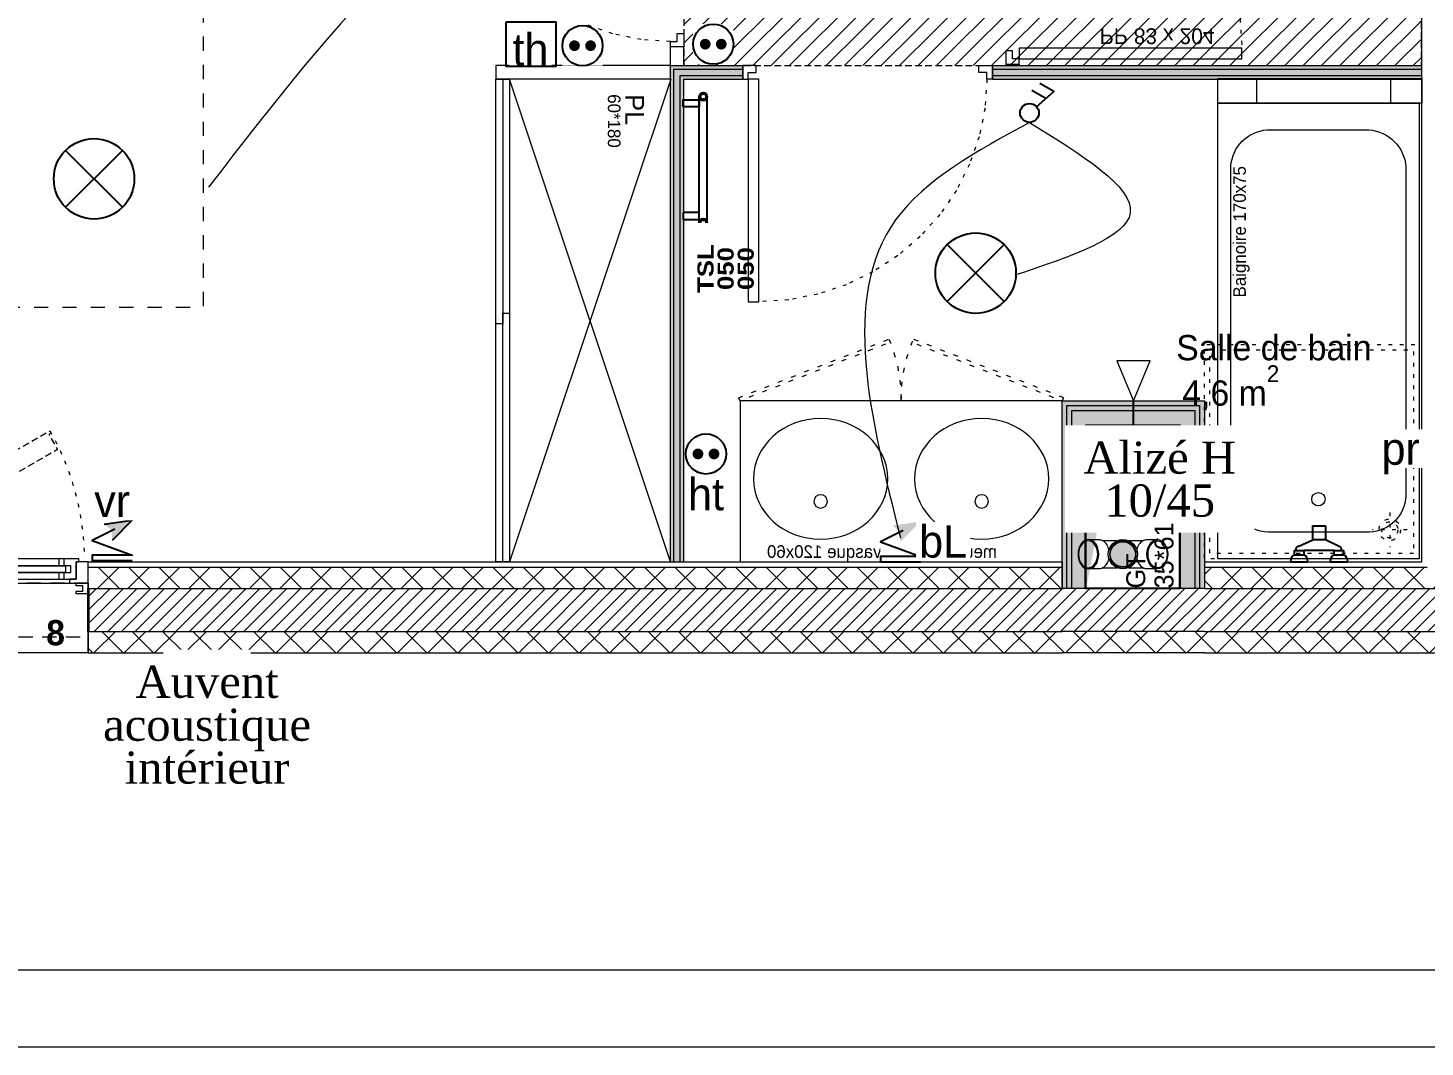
# Model space of a CAD drawing. Header units: centimetres. Extents: x 2666 to 9670, y 1889 to 5633.
# Drawn here: x 3109 to 3630, y 2421 to 2801 of the extents above; entities that cross this region are included whole.
import ezdxf

# ---------------------------------------------------------------- set-up
doc = ezdxf.new("R2010")
doc.units = ezdxf.units.CM
doc.header["$LTSCALE"] = 12.7
for name, pattern in [('ISO-03', [3, 1.2, -1.8]), ('Style de ligne -11', [0.694444, 0.41656, -0.277884]), ('Style de ligne -12', [0.328084, 0.109361, -0.218723]), ('Style de ligne -13', [0.295276, 0.19685, -0.098425]), ('Style de ligne -18', [0.328084, 0.109361, -0.218723]), ('Style de ligne -19', [0.333333, 0.111111, -0.222222]), ('Style de ligne -5', [0.41656, 0.13885, -0.27771]), ('VW-01', [0.83312, 0.41656, -0.41656])]:
    doc.linetypes.add(name, pattern=pattern)
for name, color, linetype, lineweight in [('B amÈnagement intÈrieur', 7, 'Continuous', 5), ('B aménagement intérieur', 7, 'Continuous', 5), ('B BATI-équipement-sanitaires', 7, 'Continuous', 5), ('B Faux plafonds', 7, 'Continuous', 5), ('B Faux plafonds-1', 7, 'Continuous', 5), ('B GÈnÈral', 7, 'Continuous', 5), ('B Général', 7, 'Continuous', 5), ('C ANNOTATIONS-prestations', 7, 'Continuous', 5), ('C ANNOTATIONS-texte', 7, 'Continuous', 5), ('C ANNOTATIONS-texte surfaces', 7, 'Continuous', 5), ('F REMPLISSAGE-vert clair', 7, 'Continuous', 13), ('F REMPLISSAGE-vert clair-1', 7, 'Continuous', 5), ('F REMPLISSAGE-vert foncÈ', 7, 'Continuous', 5), ('F REMPLISSAGE-vert foncé', 7, 'Continuous', 13), ('prlm-ELEC-CFO', 1, 'Continuous', 25), ('prlm-ZCARTOUCHE', 181, 'Continuous', 13)]:
    doc.layers.add(name, color=color, linetype=linetype, lineweight=lineweight)
doc.layers.add('B faience', color=7, linetype='Style de ligne -11', lineweight=13, true_color=0x0040ff)
doc.layers.add('C ANNOTATIONS-textes-numérotation gaine', color=7, linetype='ISO-03', lineweight=5, true_color=0xdd0000)
for name, color, linetype in [('prlm-CHAUFF-CONV', 20, 'Continuous'), ('prlm-EAU-CHU', 42, 'Continuous'), ('prlm-EAU-EUEV', 25, 'Continuous'), ('prlm-GT', 242, 'Continuous'), ('prlm-MOD', 64, 'Continuous'), ('prlm-VMC', 93, 'Continuous')]:
    doc.layers.add(name, color=color, linetype=linetype)
doc.styles.add('Eurostile', font='')
doc.styles.add('Eurostile (bold)', font='')
doc.styles.add('prlm-chauff-rad', font='ariblk.ttf', dxfattribs={"height": 12})
doc.styles.add('prlm-elec-cfa', font='comic.ttf', dxfattribs={"height": 12})
doc.styles.add('prlm-elec-cfo', font='comic.ttf', dxfattribs={"height": 12})
doc.styles.add('prlm-vmc', font='pala.ttf', dxfattribs={"height": 14})
doc.styles.get('Eurostile').set_extended_font_data('Eurostile')
doc.styles.get('Eurostile (bold)').set_extended_font_data('Eurostile', bold=True)
pattern_1 = [(45, (0, 0), (-5.656854, 5.656854), []), (135, (0, 0), (5.656854, 5.656854), [])]
pattern_2 = [(45, (0, 0), (2.4253472, -2.6458333), [])]
pattern_3 = [(45, (0, 0), (-5.656854, 5.656854), []), (135, (0, 0), (5.656854, 5.656854), [])]

# ---------------------------------------------------------------- blocks, each defined once
blk = doc.blocks.new('double vasque RSH')
at = {"layer": 'B BATI-équipement-sanitaires', "color": 7, "linetype": 'Style de ligne -5', "lineweight": 5, "flags": 128}
for points in [[(-50.65, 31.13), (5.43, 52.96), (6.08, 51.84), (-50, 30)], [(70.65, 31.13), (14.57, 52.96), (13.92, 51.84), (70, 30)]]:
    blk.add_lwpolyline(points, close=True, dxfattribs=at)
at = {"layer": 'B BATI-équipement-sanitaires', "color": 7, "linetype": 'Style de ligne -5', "lineweight": 5}
for centre, start, end in [((-50, 30), 0, 22.5), ((70, 30), 157.5, 180)]:
    blk.add_arc(centre, 60, start, end, dxfattribs=at)
at = {"layer": 'B Général', "lineweight": 5, "flags": 128}
blk.add_lwpolyline([(-50, 30), (70, 30), (70, -30), (-50, -30)], close=True, dxfattribs=at)
at = {"layer": 'B Général', "lineweight": 5}
for centre, major_axis, ratio in [((-20, 0.9), (25, 0), 0.9), ((40, 0.9), (25, 0), 0.9), ((-20, -7.52), (2.5, 0), 1), ((40, -7.52), (2.5, 0), 1)]:
    blk.add_ellipse(centre, major_axis=major_axis, ratio=ratio, dxfattribs=at)
at = {"layer": 'C ANNOTATIONS-prestations', "insert": (60, -30), "char_height": 4.706, "width": 104, "attachment_point": 9, "line_spacing_factor": 0.894142, "style": 'Eurostile'}
blk.add_mtext('meuble double vasque 120x60', dxfattribs=at)
blk = doc.blocks.new('F 100x170 (allège pleine + VR')
at = {"layer": 'B Général', "color": 7, "linetype": 'Continuous', "lineweight": 35}
for p, q in [((-50, 7), (-50, -9)), ((50, 7), (50, -9))]:
    blk.add_line(p, q, dxfattribs=at)
at = {"layer": 'B Général'}
blk.add_line((45, 9), (-45, 9), dxfattribs=at)
at = {"layer": 'B Général', "color": 7, "linetype": 'Style de ligne -13', "lineweight": 5, "flags": 128}
blk.add_lwpolyline([(-35.69, 65.82), (-36.19, 64.95), (-35.32, 64.45), (-38.57, 58.82), (42.63, 11.94), (45.88, 17.57), (46.75, 17.07), (47.25, 17.93)], close=True, dxfattribs=at)
at = {"layer": 'B Général', "lineweight": 5, "flags": 128}
for points in [[(-43, 10.5), (-43, 9), (-50, 9), (-50, 17), (-45.5, 17), (-45.5, 10.5)], [(-41, 18), (41, 18), (41, 15.5), (-41, 15.5)], [(43, 10.5), (43, 9), (50, 9), (50, 17), (45.5, 17), (45.5, 10.5)], [(-43.5, 15.5), (43.5, 15.5), (43.5, 13), (-43.5, 13)], [(-41, 13), (41, 13), (41, 10.5), (-41, 10.5)], [(-50, 9), (-50, 5), (-45.5, 5), (-45.5, 6), (-48, 6), (-48, 8), (-45.5, 8), (-45.5, 9)], [(50, 9), (50, 5), (45.5, 5), (45.5, 6), (48, 6), (48, 8), (45.5, 8), (45.5, 9)]]:
    blk.add_lwpolyline(points, close=True, dxfattribs=at)
at = {"layer": 'B Général', "color": 7, "linetype": 'Continuous', "lineweight": 5, "flags": 128}
for points in [[(-39, 15.5), (-41.5, 15.5), (-41.5, 13), (-39, 13), (-39, 10.5), (-45.5, 10.5), (-45.5, 17), (-46.5, 17), (-46.5, 18), (-39, 18)], [(39, 15.5), (41.5, 15.5), (41.5, 13), (39, 13), (39, 10.5), (45.5, 10.5), (45.5, 17), (46.5, 17), (46.5, 18), (39, 18)]]:
    blk.add_lwpolyline(points, close=True, dxfattribs=at)
at = {"layer": 'B Général', "color": 7, "linetype": 'Style de ligne -11', "lineweight": 5, "flags": 128}
blk.add_lwpolyline([(-50, 9), (50, 9), (50, -11), (-50, -11)], close=True, dxfattribs=at)
at = {"layer": 'B Général', "lineweight": 13, "flags": 128}
blk.add_lwpolyline([(-50, -9), (-50, -17), (50, -17), (50, -9)], dxfattribs=at)
at = {"layer": 'B Général'}
blk.add_circle((47, 17.5), 0.5, dxfattribs=at)
at = {"layer": 'B Général', "color": 7, "linetype": 'Style de ligne -12', "lineweight": 5}
blk.add_arc((49, 17.5), 97.5, 150.2938, 179.7062, dxfattribs=at)
at = {"layer": 'B Général', "color": 7, "insert": (-23.11, 2.65), "char_height": 7.059, "attachment_point": 1, "line_spacing_factor": 0.894142, "style": 'Eurostile'}
blk.add_mtext('F.A.B + VR', dxfattribs=at)
at = {"layer": 'C ANNOTATIONS-prestations', "rotation": 360, "line_spacing_factor": 0.894142}
for s, insert, char_height, attachment_point, style in [('8', (-41.34, -4.77), 9.41, 1, 'Eurostile (bold)'), ('100x170', (0, -7.82), 7.059, 2, 'Eurostile')]:
    blk.add_mtext(s, dxfattribs=dict(at, insert=insert, char_height=char_height, attachment_point=attachment_point, style=style))
blk = doc.blocks.new('Groupe-28-1')
at = {"layer": 'B Général', "color": 7, "linetype": 'VW-01', "lineweight": 5, "flags": 128}
blk.add_lwpolyline([(3503.92, 2653.4), (3538.92, 2653.4), (3538.92, 2592.4), (3503.92, 2592.4)], close=True, dxfattribs=at)
at = {"layer": 'C ANNOTATIONS-textes-numérotation gaine', "color": 7, "insert": (3518.84, 2592.4), "char_height": 7.059, "width": 55, "attachment_point": 1, "rotation": 90, "line_spacing_factor": 0.894142, "style": 'Eurostile'}
blk.add_mtext('GT \\P35*61', dxfattribs=at)
blk = doc.blocks.new('xi.PC')
at = {"color": 0, "lineweight": 5}
blk.add_wipeout([(-7.5, -7.5), (7.5, -7.5), (7.5, 7.5), (-7.5, 7.5)], dxfattribs=at).dxf.layer = 'prlm-ELEC-CFO'
at = {"layer": 'prlm-ELEC-CFO', "color": 0, "linetype": 'ByBlock', "lineweight": 5, "const_width": 2}
for points in [[(-4, 0, 1), (-2, 0, 1)], [(2, 0, 1), (4, 0, 1)]]:
    blk.add_lwpolyline(points, format="xyb", close=True, dxfattribs=at)
at = {"layer": 'prlm-ELEC-CFO', "color": 0, "linetype": 'ByBlock', "lineweight": -2}
blk.add_circle((0, 0), 7.5, dxfattribs=at)
blk = doc.blocks.new('xi.PTCE')
at = {"layer": 'prlm-ELEC-CFO', "color": 0}
for points in [[(-10.61, 10.61), (10.61, -10.61)], [(10.61, 10.61), (-10.61, -10.61)]]:
    blk.add_lwpolyline(points, dxfattribs=at)
at = {"layer": 'prlm-ELEC-CFO', "color": 0, "linetype": 'ByBlock'}
blk.add_circle((0, 0), 15, dxfattribs=at)
blk = doc.blocks.new('xi.PCHD')
at = {"color": 0, "lineweight": 5}
blk.add_wipeout([(-7.5, -7.5), (7.5, -7.5), (7.5, 7.5), (-7.5, 7.5)], dxfattribs=at).dxf.layer = 'prlm-ELEC-CFO'
at = {"layer": 'prlm-ELEC-CFO', "color": 0, "linetype": 'ByBlock', "lineweight": 5, "const_width": 2}
for points in [[(-4, 0, 1), (-2, 0, 1)], [(2, 0, 1), (4, 0, 1)]]:
    blk.add_lwpolyline(points, format="xyb", close=True, dxfattribs=at)
at = {"layer": 'prlm-ELEC-CFO', "color": 0, "linetype": 'ByBlock', "lineweight": -2}
blk.add_circle((0, 0), 7.5, dxfattribs=at)
blk = doc.blocks.new('xi.VR')
at = {"layer": 'prlm-ELEC-CFO', "lineweight": 5}
blk.add_hatch(color=0, dxfattribs=at).paths.add_polyline_path([(-3, 6), (-0.1, 3.7), (0, 0), (7.5, 7.5)])
at = {"layer": 'prlm-ELEC-CFO', "color": 0}
for points in [[(-3, 6), (7.5, 7.5), (0, 0)], [(0.95, 4.23), (-7.5, 0), (7.5, -5.5), (-7.5, -5.5), (-7.5, -7.5), (7.5, -7.5)]]:
    blk.add_lwpolyline(points, dxfattribs=at)
blk = doc.blocks.new('xi.BL')
at = {"color": 0, "lineweight": 5}
blk.add_wipeout([(-7.5, -7.5), (7.5, -7.5), (7.5, 7.5), (-7.5, 7.5)], dxfattribs=at).dxf.layer = 'prlm-ELEC-CFO'
at = {"layer": 'prlm-ELEC-CFO', "lineweight": 5}
blk.add_hatch(color=0, dxfattribs=at).paths.add_polyline_path([(-3, 6), (-0.1, 3.7), (0, 0), (7.5, 7.5)])
at = {"layer": 'prlm-ELEC-CFO', "color": 0}
blk.add_lwpolyline([(0.95, 4.23), (-7.5, 0), (7.5, -5.5), (-7.5, -5.5), (-7.5, -7.5), (7.5, -7.5)], dxfattribs=at)
blk = doc.blocks.new('xi.DA')
at = {"layer": 'prlm-ELEC-CFO', "color": 0}
for points in [[(0.61, -1.67), (7.04, 4.05), (1.81, 7.01)], [(4.05, 1.39), (-1.17, 4.34)]]:
    blk.add_lwpolyline(points, dxfattribs=at)
blk.add_circle((-2, -4), 3.5, dxfattribs=at)
blk = doc.blocks.new('xi.PCHT')
at = {"color": 0, "lineweight": 5}
blk.add_wipeout([(-7.5, -7.5), (7.5, -7.5), (7.5, 7.5), (-7.5, 7.5)], dxfattribs=at).dxf.layer = 'prlm-ELEC-CFO'
at = {"layer": 'prlm-ELEC-CFO', "color": 0, "linetype": 'ByBlock', "lineweight": 5, "const_width": 2}
for points in [[(-4, 0, 1), (-2, 0, 1)], [(2, 0, 1), (4, 0, 1)]]:
    blk.add_lwpolyline(points, format="xyb", close=True, dxfattribs=at)
at = {"layer": 'prlm-ELEC-CFO', "color": 0, "linetype": 'ByBlock', "lineweight": -2}
blk.add_circle((0, 0), 7.5, dxfattribs=at)
blk = doc.blocks.new('xi.be')
at = {"layer": 'prlm-VMC', "color": 0, "linetype": 'ByBlock', "lineweight": 5, "flags": 128}
blk.add_lwpolyline([(-6.17, -15), (6.17, -15), (0, 0)], close=True, dxfattribs=at)
at = {"layer": 'prlm-VMC', "color": 0, "linetype": 'ByBlock', "lineweight": 5}
blk.add_solid([(0, -1), (5.17, -14), (-5.17, -14), (0, -1)], dxfattribs=at)
blk = doc.blocks.new('xi.cee2')
at = {"layer": 'prlm-EAU-CHU', "color": 0, "lineweight": 13}
for p, q in [((-8.66, 5.34), (-12.09, 5.34)), ((12.09, 5.34), (8.66, 5.34)), ((-2.17, 5), (-7.43, 5)), ((7.43, 5), (2.17, 5)), ((-7.43, -5), (-2.17, -5)), ((2.17, -5), (7.43, -5)), ((-12.09, -5.34), (-8.66, -5.34)), ((8.66, -5.34), (12.09, -5.34))]:
    blk.add_line(p, q, dxfattribs=at)
for radius in [5.45, 4.69]:
    blk.add_circle((0, 0), radius, dxfattribs=at)
for centre, radius, start, end in [((-8.8, 2.45), 2.89, 61.5716, 87.1026), ((8.8, 2.45), 2.89, 92.8974, 118.4284), ((-9.99, 0.84), 4.88, 9.9757, 58.4084), ((9.99, 0.84), 4.88, 121.5916, 170.0243), ((-8.8, -2.45), 2.89, 272.8974, 298.4284), ((-9.99, -0.84), 4.88, 301.5916, 350.0243), ((9.99, -0.84), 4.88, 189.9757, 238.4084), ((8.8, -2.45), 2.89, 241.5716, 267.1026)]:
    blk.add_arc(centre, radius, start, end, dxfattribs=at)
at = {"layer": 'prlm-EAU-CHU', "color": 0, "lineweight": 13, "extrusion": (0, 0, -1)}
for centre, major_axis, ratio in [((-12.84, 0), (0, -5.45), 0.707316), ((-12.94, 0), (0, -5.05), 0.706972)]:
    blk.add_ellipse(centre, major_axis=major_axis, ratio=ratio, dxfattribs=at)
at = {"layer": 'prlm-EAU-CHU', "color": 0, "lineweight": 13}
for centre, major_axis, ratio in [((12.84, 0), (0, -5.45), 0.707316), ((12.94, 0), (0, -5.05), 0.706972)]:
    blk.add_ellipse(centre, major_axis=major_axis, ratio=ratio, dxfattribs=at)
blk = doc.blocks.new('xi.eu')
at = {"layer": 'prlm-EAU-EUEV', "linetype": 'ByBlock', "lineweight": -2}
h = blk.add_hatch(color=0, dxfattribs=at)
edge = h.paths.add_edge_path()
edge.add_arc((0, 0), 5, 0, 360)
at = {"layer": 'prlm-EAU-EUEV', "color": 0, "linetype": 'ByBlock', "lineweight": 5}
blk.add_circle((0, 0), 5, dxfattribs=at)
blk = doc.blocks.new('xi.dchrob')
at = {"layer": 'prlm-MOD', "color": 161}
for p, q in [((8.16, -2.3), (8.16, 2.3)), ((13.38, 1.16), (13.38, -1.16))]:
    blk.add_line(p, q, dxfattribs=at)
for points in [[(0, 10.66), (0, 4.16)], [(4.19, -5.66), (4.19, 5.66)], [(5.77, 7.56), (8.16, 2.38)], [(0, -4.16), (0, -10.66)], [(5.77, -7.26), (8.16, -2.37)]]:
    blk.add_lwpolyline(points, dxfattribs=at)
for points in [[(2.5, 9.16), (4.19, 9.16), (4.19, 5.66), (2.5, 5.66)], [(13.38, -2.37), (8.16, -2.37), (8.16, 2.38), (13.38, 2.38)], [(2.5, -5.66), (4.19, -5.66), (4.19, -9.16), (2.5, -9.16)]]:
    blk.add_lwpolyline(points, close=True, dxfattribs=at)
for centre, radius, start, end in [((0, 7.41), 3.25, 32.579, 90), ((0, 7.41), 3.25, 270, 327.421), ((4.65, 7.56), 1.13, 0, 114.0743), ((0, -7.41), 3.25, 32.579, 90), ((0, -7.41), 3.25, 270, 327.421), ((4.65, -7.26), 1.13, 245.9257, 360)]:
    blk.add_arc(centre, radius, start, end, dxfattribs=at)
blk = doc.blocks.new('xi.TSL-050-050')
at = {"layer": 'prlm-CHAUFF-CONV', "linetype": 'ByBlock', "lineweight": -2}
h = blk.add_hatch(color=0, dxfattribs=at)
edge = h.paths.add_edge_path()
edge.add_arc((-23.5, 7.5), 1.5, 0, 360)
edge = h.paths.add_edge_path(flags=17)
edge.add_arc((-23.5, 7.5), 1, 0, 360)
edge = h.paths.add_edge_path()
edge.add_arc((23.5, 7.5), 1.5, 0, 360)
edge = h.paths.add_edge_path(flags=17)
edge.add_arc((23.5, 7.5), 1, 0, 360)
at = {"layer": 'prlm-CHAUFF-CONV', "color": 0, "linetype": 'ByBlock', "lineweight": -2, "flags": 128}
for points in [[(23.5, 9), (-23.5, 9)], [(23.5, 6), (-23.5, 6)]]:
    blk.add_lwpolyline(points, dxfattribs=at)
at = {"layer": 'prlm-CHAUFF-CONV', "color": 0, "linetype": 'ByBlock', "lineweight": -2}
for points in [[(-19.73, 0), (-22.27, 0), (-22.27, 6), (-19.73, 6)], [(19.73, 0), (22.27, 0), (22.27, 6), (19.73, 6)]]:
    blk.add_lwpolyline(points, close=True, dxfattribs=at)
for centre, radius in [((-23.5, 7.5), 1.5), ((-23.5, 7.5), 1), ((23.5, 7.5), 1.5), ((23.5, 7.5), 1)]:
    blk.add_circle(centre, radius, dxfattribs=at)
blk = doc.blocks.new('PP 80')
at = {"layer": 'B Général', "flags": 128}
blk.add_lwpolyline([(-43, 2.5), (-43, 85.5), (-39, 85.5), (-39, 2.5)], close=True, dxfattribs=at)
at = {"layer": 'B Général', "linetype": 'Style de ligne -18', "lineweight": 5, "flags": 128}
blk.add_lwpolyline([(46, 2.5), (45.27, 13.33), (43.1, 23.98), (39.53, 34.26), (34.61, 44), (28.44, 53.03), (21.1, 61.19), (12.74, 68.35), (3.5, 74.38), (-6.47, 79.18), (-17, 82.67), (-27.91, 84.79), (-39, 85.5)], dxfattribs=at)
at = {"layer": 'B Général', "color": 7, "linetype": 'Continuous', "lineweight": 5, "flags": 128}
for points in [[(-45, 2.5), (-43, 2.5), (-43, 0), (-40, 0), (-40, -2.5), (-45, -2.5)], [(48, 2.5), (46, 2.5), (46, 0), (43, 0), (43, -2.5), (48, -2.5), (48, -2.5), (48, -2.5), (48, 1.79), (48, 1.79)]]:
    blk.add_lwpolyline(points, close=True, dxfattribs=at)
at = {"layer": 'C ANNOTATIONS-prestations', "insert": (-37.5, 32.5), "char_height": 5.8825, "attachment_point": 1, "rotation": 90, "line_spacing_factor": 0.894142, "style": 'Eurostile'}
blk.add_mtext('PP 83 x 204', dxfattribs=at)
blk = doc.blocks.new('Lit 90.190')
at = {"layer": 'B Général', "color": 7, "linetype": 'VW-01', "lineweight": 5}
blk.add_line((45, 54.99), (-45, 20.35), dxfattribs=at)
at = {"layer": 'B Général', "linetype": 'VW-01', "flags": 128}
for points in [[(-45, 95), (45, 95), (45, -95), (-45, -95)], [(-45, 95), (45, 95), (45, 54.99), (-45, 54.99)]]:
    blk.add_lwpolyline(points, close=True, dxfattribs=at)
blk = doc.blocks.new('Placard 60.180')
at = {"layer": 'B Général', "color": 7, "linetype": 'Continuous', "lineweight": 5}
for p, q in [((-90, 30.11), (90, -30)), ((90, 30), (-90, -30))]:
    blk.add_line(p, q, dxfattribs=at)
at = {"layer": 'B Général', "color": 7, "linetype": 'Continuous', "lineweight": 5, "flags": 128}
blk.add_lwpolyline([(90, -30), (90, 30), (-90, 30), (-90, -30)], dxfattribs=at)
at = {"layer": 'B Général', "color": 252, "linetype": 'Continuous', "lineweight": 5, "true_color": 0x888888, "flags": 128}
blk.add_lwpolyline([(90, -30), (90, -35), (-90, -35), (-90, -30)], close=True, dxfattribs=at)
at = {"layer": 'B Général', "color": 7, "linetype": 'Continuous', "lineweight": 5, "flags": 128}
for points in [[(90, -30), (90, -32.5), (-2.74, -32.5), (-2.74, -30)], [(1.26, -32.5), (1.26, -35), (-90, -35), (-90, -32.5)]]:
    blk.add_lwpolyline(points, close=True, dxfattribs=at)
at = {"layer": 'B Général', "color": 7, "insert": (-84.35, 20.22), "char_height": 7.059, "attachment_point": 1, "line_spacing_factor": 0.894142, "style": 'Eurostile'}
blk.add_mtext('PL', dxfattribs=at)
at = {"layer": 'C ANNOTATIONS-prestations', "insert": (-84.35, 9.02), "char_height": 4.706, "attachment_point": 4, "line_spacing_factor": 0.894142, "style": 'Eurostile'}
blk.add_mtext('60*180', dxfattribs=at)
blk = doc.blocks.new('double vasque')
at = {"layer": 'B Général', "lineweight": 5, "flags": 128}
blk.add_lwpolyline([(-50, 30), (70, 30), (70, -30), (-50, -30)], close=True, dxfattribs=at)
at = {"layer": 'B Général', "lineweight": 5}
for centre, major_axis, ratio in [((-20, 0.9), (25, 0), 0.9), ((40, 0.9), (25, 0), 0.9), ((-20, -7.52), (2.5, 0), 1), ((40, -7.52), (2.5, 0), 1)]:
    blk.add_ellipse(centre, major_axis=major_axis, ratio=ratio, dxfattribs=at)
at = {"layer": 'C ANNOTATIONS-prestations', "insert": (60, -30), "char_height": 4.706, "width": 104, "attachment_point": 9, "line_spacing_factor": 0.894142, "style": 'Eurostile'}
blk.add_mtext('meuble double vasque 120x60', dxfattribs=at)
blk = doc.blocks.new('Groupe-11-1')
at = {"layer": 'B Général', "color": 252, "linetype": 'Style de ligne -19', "lineweight": 5, "true_color": 0x989898}
for p, q in [((-29.11, -35.61), (-29.11, -22.61)), ((-22.61, -29.11), (-35.61, -29.11))]:
    blk.add_line(p, q, dxfattribs=at)
at = {"layer": 'B Général', "color": 252, "linetype": 'Style de ligne -19', "lineweight": 5, "true_color": 0x989898, "flags": 128}
for points in [[(-40, -40), (-40, 40), (40, 40), (40, -40)], [(-38, -38), (-38, 38), (38, 38), (38, -38)]]:
    blk.add_lwpolyline(points, close=True, dxfattribs=at)
at = {"layer": 'B Général', "color": 252, "linetype": 'Style de ligne -19', "lineweight": 5, "true_color": 0x989898}
for radius in [4, 3]:
    blk.add_circle((-29.11, -29.11), radius, dxfattribs=at)
blk = doc.blocks.new('Douche pointillée')
at = {"layer": 'B Général', "color": 252, "true_color": 0x989898}
blk.add_blockref('Groupe-11-1', (0, 0), dxfattribs=at)
blk = doc.blocks.new('Baignoire 75_170')
at = {"layer": 'B faience', "lineweight": 18, "flags": 128}
blk.add_lwpolyline([(-85, 38.5), (-85, -37.5), (86, -37.5)], dxfattribs=at)
at = {"layer": 'B Général', "color": 7, "linetype": 'Continuous', "lineweight": 5, "flags": 128}
blk.add_lwpolyline([(-84, -36.5), (-84, 38.5), (86, 38.5), (86, -36.5)], close=True, dxfattribs=at)
blk.add_lwpolyline([(-74, -17.85), (-74, 19.85, -0.379059), (-60.25, 33.6), (62.5, 33.6, -0.377778), (76, 20.1), (76, -17.85, -0.374545), (62.25, -31.6), (-60.5, -31.6, -0.392593), (-74, -18.1)], format="xyb", close=True, dxfattribs=at)
at = {"layer": 'B Général', "color": 7, "linetype": 'Continuous', "lineweight": 5}
blk.add_circle((-61.7, 1), 2.5, dxfattribs=at)
at = {"layer": 'B Général', "color": 8, "true_color": 0x767676}
blk.add_blockref('Douche pointillée', (-44, 3.5), dxfattribs=at)
at = {"layer": 'C ANNOTATIONS-prestations', "insert": (62.5, 26.61), "char_height": 4.706, "width": 80, "attachment_point": 9, "line_spacing_factor": 0.894142, "style": 'Eurostile'}
blk.add_mtext('Baignoire 170x75', dxfattribs=at)

msp = doc.modelspace()

# ---------------------------------------------------------------- hatches: boundary and pattern name
at = {"layer": 'B Faux plafonds-1', "linetype": 'Continuous', "lineweight": 5, "true_color": 0xaaaaaa}
h = msp.add_hatch(dxfattribs=at)
h.set_pattern_fill('F_P__SOFFITE', color=253, style=0, pattern_type=2)
h.set_pattern_definition([(45, (3617.4236, 3066.092), (-3.52778, 3.30729), [])])
h.paths.add_polyline_path([(3353.92, 2787.35), (3628.79, 2787.35), (3628.79, 3242.48), (3769.92, 3242.48), (3769.92, 3341.48), (3619.92, 3341.48), (3619.92, 3449.89), (3559.92, 3449.89), (3559.92, 3514.39), (3478.92, 3514.39), (3478.92, 2887.35), (3353.92, 2887.35)])
at = {"layer": 'B GÈnÈral', "linetype": 'Continuous', "lineweight": 9, "true_color": 0x989898}
h = msp.add_hatch(dxfattribs=at)
h.set_pattern_fill('DALETTES TERRASSE 50X50', color=252, style=0, pattern_type=2)
h.set_pattern_definition([(0, (3617.424, 3065.87), (3e-15, -50), []), (270, (3617.424, 3065.87), (50, 0), [])])
h.paths.add_polyline_path([(3552.92, 2782.59), (3628.92, 2782.59), (3628.92, 2773.4), (3552.92, 2773.4)])
at = {"layer": 'B GÈnÈral', "linetype": 'Continuous', "lineweight": 5, "true_color": 0x808080}
h = msp.add_hatch(dxfattribs=at)
h.set_pattern_fill('02_ISOLANT', color=8, style=0, pattern_type=2)
h.set_pattern_definition(pattern_1)
h.paths.add_polyline_path([(3131.96, 2600.4), (3131.96, 2592.4), (3494.92, 2592.4), (3494.92, 2600.4)])
h = msp.add_hatch(dxfattribs=at)
h.set_pattern_fill('02_ISOLANT', color=8, style=0, pattern_type=2)
h.set_pattern_definition(pattern_3)
h.paths.add_polyline_path([(3547.92, 2600.4), (3547.92, 2592.4), (3638.92, 2592.4), (3630.92, 2600.4)])
at = {"layer": 'B GÈnÈral', "linetype": 'Continuous', "lineweight": 5}
h = msp.add_hatch(dxfattribs=at)
h.set_pattern_fill('50_BETON', style=0, pattern_type=2)
h.set_pattern_definition(pattern_2)
h.paths.add_polyline_path([(3131.96, 2592.4), (3131.96, 2576.4), (3494.92, 2576.4), (3494.92, 2592.4)])
h = msp.add_hatch(dxfattribs=at)
h.set_pattern_fill('50_BETON', style=0, pattern_type=2)
h.set_pattern_definition(pattern_2)
h.paths.add_polyline_path([(3547.92, 2576.4), (3547.92, 2592.4), (3494.92, 2592.4), (3494.92, 2576.4)])
h = msp.add_hatch(dxfattribs=at)
h.set_pattern_fill('50_BETON', style=0, pattern_type=2)
h.set_pattern_definition(pattern_2)
h.paths.add_polyline_path([(3547.92, 2592.4), (3547.92, 2576.4), (3654.92, 2576.4), (3638.92, 2592.4)])
at = {"layer": 'B GÈnÈral', "linetype": 'Continuous', "lineweight": 5, "true_color": 0x808080}
h = msp.add_hatch(dxfattribs=at)
h.set_pattern_fill('02_ISOLANT', color=8, style=0, pattern_type=2)
h.set_pattern_definition(pattern_1)
h.paths.add_polyline_path([(3131.96, 2576.4), (3131.96, 2568.4), (3494.92, 2568.4), (3494.92, 2576.4)])
h = msp.add_hatch(dxfattribs=at)
h.set_pattern_fill('02_ISOLANT', color=8, angle=180, style=0, pattern_type=2)
h.set_pattern_definition([(225, (0, 0), (5.656854, -5.656854), []), (315, (0, 0), (-5.656854, -5.656854), [])])
h.paths.add_polyline_path([(3547.92, 2568.4), (3547.92, 2576.4), (3494.92, 2576.4), (3494.92, 2568.4)])
h = msp.add_hatch(dxfattribs=at)
h.set_pattern_fill('02_ISOLANT', color=8, style=0, pattern_type=2)
h.set_pattern_definition(pattern_3)
h.paths.add_polyline_path([(3547.92, 2576.4), (3547.92, 2568.4), (3662.92, 2568.4), (3654.92, 2576.4)])

# ---------------------------------------------------------------- linework, layer by layer
at = {"layer": 'B amÈnagement intÈrieur', "color": 9, "linetype": 'Continuous', "true_color": 0xc0dcc0}
for points in [[(3503.92, 2653.4), (3494.92, 2662.4), (3538.92, 2653.4), (3547.92, 2662.4)], [(3503.92, 2592.4), (3494.92, 2592.4), (3503.92, 2653.4), (3494.92, 2662.4)], [(3538.92, 2653.4), (3547.92, 2662.4), (3538.92, 2592.4), (3547.92, 2592.4)]]:
    msp.add_solid(points, dxfattribs=at)
at = {"layer": 'B amÈnagement intÈrieur', "color": 254, "linetype": 'Continuous', "true_color": 0xd6d6d6}
msp.add_solid([(3503.92, 2653.4), (3503.92, 2592.4), (3538.92, 2653.4), (3513.22, 2641.88)], dxfattribs=at)
at = {"layer": 'B aménagement intérieur', "color": 7, "linetype": 'Continuous', "lineweight": 13}
for p, q in [((3494.92, 2662.4), (3547.92, 2662.4)), ((3494.92, 2592.4), (3494.92, 2662.4)), ((3547.92, 2662.4), (3547.92, 2592.4)), ((3503.92, 2653.4), (3538.92, 2653.4)), ((3503.92, 2592.4), (3503.92, 2653.4)), ((3538.92, 2653.4), (3538.92, 2592.4))]:
    msp.add_line(p, q, dxfattribs=at)
at = {"layer": 'B Faux plafonds', "color": 7, "linetype": 'Style de ligne -13', "lineweight": 5, "flags": 128}
msp.add_lwpolyline([(3353.92, 2787.35), (3628.79, 2787.35), (3628.79, 3242.48), (3769.92, 3242.48), (3769.92, 3341.48), (3619.92, 3341.48), (3619.92, 3449.89), (3559.92, 3449.89), (3559.92, 3514.39), (3478.92, 3514.39), (3478.92, 2887.35), (3353.92, 2887.35)], close=True, dxfattribs=at)
at = {"layer": 'B GÈnÈral', "color": 9, "linetype": 'Continuous', "true_color": 0xc0dcc0}
for points in [[(3353.92, 2602.4), (3348.92, 2602.4), (3353.92, 2782.35), (3348.92, 2787.35)], [(3353.92, 2782.35), (3348.92, 2787.35), (3375.92, 2782.35), (3375.92, 2787.35)], [(3468.92, 2782.35), (3468.92, 2787.35), (3628.92, 2782.35), (3628.92, 2787.35)]]:
    msp.add_solid(points, dxfattribs=at)
at = {"layer": 'B Général', "color": 7, "linetype": 'Continuous', "lineweight": 5}
for p, q in [((3628.92, 2602.4), (3628.92, 2862.23)), ((3353.92, 2794.35), (3348.92, 2794.35)), ((3348.92, 2787.35), (3348.92, 2794.35)), ((3353.92, 2787.35), (3353.92, 2794.35)), ((3283.92, 2787.35), (3283.92, 2782.35)), ((3348.92, 2787.35), (3283.92, 2787.35)), ((3380.92, 2787.35), (3375.92, 2787.35)), ((3375.92, 2787.35), (3375.92, 2782.35)), ((3380.92, 2784.85), (3380.92, 2787.35)), ((3473.92, 2787.88), (3473.92, 2787.35)), ((3473.92, 2787.88), (3478.92, 2787.88)), ((3478.92, 2787.88), (3478.92, 2787.35)), ((3348.92, 2782.35), (3283.92, 2782.35)), ((3375.92, 2782.35), (3377.92, 2782.35)), ((3377.92, 2782.35), (3377.92, 2784.85)), ((3377.92, 2784.85), (3380.92, 2784.85)), ((3131.96, 2602.4), (3494.92, 2602.4)), ((3131.96, 2600.4), (3494.92, 2600.4)), ((3131.96, 2600.4), (3494.92, 2600.4)), ((3547.92, 2602.4), (3628.92, 2602.4)), ((3547.92, 2600.4), (3630.92, 2600.4)), ((3547.92, 2600.4), (3630.92, 2600.4)), ((3131.96, 2592.4), (3494.92, 2592.4)), ((3547.92, 2592.4), (3638.92, 2592.4)), ((3131.96, 2576.4), (3494.92, 2576.4)), ((3547.92, 2576.4), (3494.92, 2576.4)), ((3547.92, 2576.4), (3654.92, 2576.4)), ((3131.96, 2568.4), (3494.92, 2568.4)), ((3547.92, 2568.4), (3494.92, 2568.4)), ((3547.92, 2568.4), (3662.92, 2568.4))]:
    msp.add_line(p, q, dxfattribs=at)
at = {"layer": 'B Général', "color": 7, "linetype": 'Continuous', "lineweight": 13}
for p, q in [((3628.92, 2602.4), (3628.92, 2862.23)), ((3348.92, 2787.35), (3348.92, 2794.35)), ((3353.92, 2787.35), (3353.92, 2794.35)), ((3348.92, 2787.35), (3283.92, 2787.35)), ((3473.92, 2787.88), (3473.92, 2787.35)), ((3478.92, 2787.88), (3478.92, 2787.35)), ((3348.92, 2782.35), (3283.92, 2782.35)), ((3131.96, 2602.4), (3494.92, 2602.4)), ((3131.96, 2568.4), (3131.96, 2602.4)), ((3494.92, 2602.4), (3494.92, 2592.4)), ((3547.92, 2602.4), (3628.92, 2602.4)), ((3547.92, 2602.4), (3547.92, 2592.4)), ((3547.92, 2592.4), (3494.92, 2592.4)), ((3131.96, 2568.4), (3494.92, 2568.4)), ((3494.92, 2568.4), (3494.92, 2568.4)), ((3547.92, 2568.4), (3494.92, 2568.4)), ((3547.92, 2568.4), (3662.92, 2568.4))]:
    msp.add_line(p, q, dxfattribs=at)
at = {"layer": 'B Général', "linetype": 'Style de ligne -18', "lineweight": 5}
for p, q in [((3338.09, 2797.08), (3327.44, 2799.25)), ((3348.92, 2796.35), (3338.09, 2797.08)), ((3466.92, 2782.35), (3466.19, 2771.52)), ((3466.19, 2771.52), (3464.02, 2760.87)), ((3464.02, 2760.87), (3460.45, 2750.59)), ((3460.45, 2750.59), (3455.53, 2740.85)), ((3455.53, 2740.85), (3449.36, 2731.83)), ((3449.36, 2731.83), (3442.02, 2723.66)), ((3442.02, 2723.66), (3433.66, 2716.51)), ((3433.66, 2716.51), (3424.42, 2710.47)), ((3424.42, 2710.47), (3414.45, 2705.67)), ((3414.45, 2705.67), (3403.92, 2702.18)), ((3403.92, 2702.18), (3393.01, 2700.06))]:
    msp.add_line(p, q, dxfattribs=at)
at = {"layer": 'B Général', "color": 98, "linetype": 'Continuous', "lineweight": 13, "true_color": 0x004400}
for p, q in [((3348.92, 2602.4), (3348.92, 2787.35)), ((3348.92, 2787.35), (3375.92, 2787.35)), ((3375.92, 2782.35), (3375.92, 2787.35)), ((3468.92, 2787.35), (3473.92, 2787.35)), ((3468.92, 2782.35), (3468.92, 2787.35)), ((3478.92, 2787.35), (3628.92, 2787.35)), ((3353.92, 2602.4), (3353.92, 2782.35)), ((3353.92, 2782.35), (3375.92, 2782.35)), ((3468.92, 2782.35), (3628.92, 2782.35))]:
    msp.add_line(p, q, dxfattribs=at)
at = {"layer": 'B Général'}
msp.add_line((3381.92, 2782.35), (3377.92, 2782.35), dxfattribs=at)
at = {"layer": 'B Général', "color": 7, "linetype": 'Continuous', "lineweight": 18}
for p, q in [((3131.96, 2592.4), (3494.92, 2592.4)), ((3547.92, 2592.4), (3494.92, 2592.4)), ((3547.92, 2592.4), (3638.92, 2592.4)), ((3131.96, 2576.4), (3494.92, 2576.4)), ((3547.92, 2576.4), (3494.92, 2576.4)), ((3547.92, 2576.4), (3654.92, 2576.4))]:
    msp.add_line(p, q, dxfattribs=at)
at = {"layer": 'B Général', "color": 7, "linetype": 'Continuous', "lineweight": 5, "flags": 128}
for points in [[(3348.92, 2794.35), (3348.92, 2796.35), (3351.42, 2796.35), (3351.42, 2799.35), (3353.92, 2799.35), (3353.92, 2794.35), (3353.92, 2794.35), (3353.92, 2794.35), (3349.63, 2794.35), (3349.63, 2794.35)], [(3468.92, 2782.35), (3466.92, 2782.35), (3466.92, 2784.85), (3463.92, 2784.85), (3463.92, 2787.35), (3468.92, 2787.35), (3468.92, 2787.35), (3468.92, 2787.35), (3468.92, 2783.07), (3468.92, 2783.07)], [(3552.92, 2782.59), (3628.92, 2782.59), (3628.92, 2773.4), (3552.92, 2773.4)]]:
    msp.add_lwpolyline(points, close=True, dxfattribs=at)
at = {"layer": 'F REMPLISSAGE-vert clair'}
for p, q in [((3350.22, 2602.4), (3350.22, 2786.05)), ((3350.22, 2786.05), (3375.92, 2786.05)), ((3468.92, 2786.05), (3628.92, 2786.05)), ((3352.62, 2602.4), (3352.62, 2783.65)), ((3352.62, 2783.65), (3375.92, 2783.65)), ((3468.92, 2783.65), (3628.92, 2783.65)), ((3496.72, 2660.6), (3546.12, 2660.6)), ((3496.72, 2592.4), (3496.72, 2660.6)), ((3498.52, 2658.8), (3544.32, 2658.8)), ((3498.52, 2658.8), (3544.32, 2658.8)), ((3498.52, 2592.4), (3498.52, 2658.8)), ((3498.52, 2592.4), (3498.52, 2658.8)), ((3544.32, 2658.8), (3544.32, 2592.4)), ((3544.32, 2658.8), (3544.32, 2592.4)), ((3546.12, 2660.6), (3546.12, 2592.4))]:
    msp.add_line(p, q, dxfattribs=at)
at = {"layer": 'F REMPLISSAGE-vert clair', "color": 7, "linetype": 'Continuous', "lineweight": 13}
for p, q in [((3503.92, 2653.4), (3538.92, 2653.4)), ((3503.92, 2592.4), (3503.92, 2653.4)), ((3538.92, 2653.4), (3538.92, 2592.4))]:
    msp.add_line(p, q, dxfattribs=at)
at = {"layer": 'F REMPLISSAGE-vert clair-1', "color": 9, "linetype": 'Continuous', "true_color": 0xc0dcc0}
for points in [[(3350.22, 2602.4), (3352.62, 2602.4), (3350.22, 2786.05), (3352.62, 2783.65)], [(3350.22, 2786.05), (3352.62, 2783.65), (3375.92, 2786.05), (3375.92, 2783.65)], [(3468.92, 2786.05), (3468.92, 2783.65), (3628.92, 2786.05), (3628.92, 2783.65)], [(3496.72, 2660.6), (3498.52, 2658.8), (3546.12, 2660.6), (3544.32, 2658.8)], [(3496.72, 2592.4), (3498.52, 2592.4), (3496.72, 2660.6), (3498.52, 2658.8)], [(3498.52, 2658.8), (3503.92, 2653.4), (3544.32, 2658.8), (3538.92, 2653.4)], [(3498.52, 2592.4), (3503.92, 2592.4), (3498.52, 2658.8), (3503.92, 2653.4)], [(3544.32, 2658.8), (3538.92, 2653.4), (3544.32, 2592.4), (3538.92, 2592.4)], [(3546.12, 2660.6), (3544.32, 2658.8), (3546.12, 2592.4), (3544.32, 2592.4)]]:
    msp.add_solid(points, dxfattribs=at)
at = {"layer": 'F REMPLISSAGE-vert foncÈ', "color": 54, "linetype": 'Continuous', "true_color": 0x99aa00}
for points in [[(3348.92, 2602.4), (3350.22, 2602.4), (3348.92, 2787.35), (3350.22, 2786.05)], [(3348.92, 2787.35), (3350.22, 2786.05), (3375.92, 2787.35), (3375.92, 2786.05)], [(3468.92, 2787.35), (3468.92, 2786.05), (3628.92, 2787.35), (3628.92, 2786.05)], [(3352.62, 2602.4), (3353.92, 2602.4), (3352.62, 2783.65), (3353.92, 2782.35)], [(3352.62, 2783.65), (3353.92, 2782.35), (3375.92, 2783.65), (3375.92, 2782.35)], [(3468.92, 2783.65), (3468.92, 2782.35), (3628.92, 2783.65), (3628.92, 2782.35)], [(3494.92, 2662.4), (3496.72, 2660.6), (3547.92, 2662.4), (3546.12, 2660.6)], [(3494.92, 2592.4), (3496.72, 2592.4), (3494.92, 2662.4), (3496.72, 2660.6)], [(3547.92, 2662.4), (3546.12, 2660.6), (3547.92, 2592.4), (3546.12, 2592.4)]]:
    msp.add_solid(points, dxfattribs=at)
at = {"layer": 'F REMPLISSAGE-vert foncé', "color": 98, "linetype": 'Continuous', "lineweight": 13, "true_color": 0x004400}
for p, q in [((3348.92, 2602.4), (3348.92, 2787.35)), ((3348.92, 2787.35), (3375.92, 2787.35)), ((3468.92, 2787.35), (3628.92, 2787.35)), ((3353.92, 2602.4), (3353.92, 2782.35)), ((3353.92, 2782.35), (3375.92, 2782.35)), ((3468.92, 2782.35), (3628.92, 2782.35))]:
    msp.add_line(p, q, dxfattribs=at)
at = {"layer": 'F REMPLISSAGE-vert foncé'}
for p, q in [((3350.22, 2602.4), (3350.22, 2786.05)), ((3350.22, 2786.05), (3375.92, 2786.05)), ((3468.92, 2786.05), (3628.92, 2786.05)), ((3352.62, 2602.4), (3352.62, 2783.65)), ((3352.62, 2783.65), (3375.92, 2783.65)), ((3468.92, 2783.65), (3628.92, 2783.65)), ((3496.72, 2660.6), (3546.12, 2660.6)), ((3496.72, 2592.4), (3496.72, 2660.6)), ((3546.12, 2660.6), (3546.12, 2592.4))]:
    msp.add_line(p, q, dxfattribs=at)
at = {"layer": 'F REMPLISSAGE-vert foncé', "color": 7, "linetype": 'Continuous', "lineweight": 13}
for p, q in [((3494.92, 2662.4), (3547.92, 2662.4)), ((3494.92, 2592.4), (3494.92, 2662.4)), ((3547.92, 2662.4), (3547.92, 2592.4))]:
    msp.add_line(p, q, dxfattribs=at)
at = {"layer": 'prlm-ELEC-CFO', "lineweight": 13}
for points in [[(3314.18, 2809.3), (3300.85, 2834.1), (3176.81, 2742.06)], [(3482.76, 2766.22), (3520.32, 2732.47), (3477.32, 2709.21)]]:
    msp.add_spline(points, degree=3, dxfattribs=at)
at = {"layer": 'prlm-GT'}
msp.add_lwpolyline([(3503.68, 2653.35), (3538.68, 2653.35), (3538.68, 2592.35), (3503.68, 2592.35)], close=True, dxfattribs=at)
at = {"layer": 'prlm-VMC'}
msp.add_lwpolyline([(3521.51, 2643.58), (3521.51, 2662.35)], dxfattribs=at)
msp.add_circle((3521.51, 2637.33), 6.25, dxfattribs=at)

# ---------------------------------------------------------------- block references
at = {"layer": 'B Général', "color": 7, "xscale": -1}
for name, p in [('Lit 90.190', (3129.92, 2792.35)), ('double vasque RSH', (3444.92, 2632.4)), ('double vasque', (3444.92, 2632.4)), ('F 100x170 (allège pleine + VR', (3081.96, 2585.4))]:
    msp.add_blockref(name, p, dxfattribs=at)
at = {"layer": 'B Général', "color": 7, "xscale": -1, "rotation": 270}
msp.add_blockref('PP 80', (3476.42, 2832.88), dxfattribs=at)
at = {"layer": 'B Général', "color": 7}
for name, p, rotation in [('Placard 60.180', (3318.92, 2692.35), 270), ('Baignoire 75_170', (3591.42, 2687.4), 90)]:
    msp.add_blockref(name, p, dxfattribs=dict(at, rotation=rotation))
at = {"layer": 'C ANNOTATIONS-textes-numérotation gaine', "color": 7}
msp.add_blockref('Groupe-28-1', (0, 0), dxfattribs=at)
at = {"layer": 'prlm-CHAUFF-CONV', "rotation": 270}
msp.add_blockref('xi.TSL-050-050', (3353.68, 2752.3), dxfattribs=at)
at = {"layer": 'prlm-EAU-CHU'}
msp.add_blockref('xi.cee2', (3517.56, 2605.16), dxfattribs=at)
at = {"layer": 'prlm-EAU-EUEV', "xscale": -1, "rotation": 270}
msp.add_blockref('xi.eu', (3517.56, 2605.16), dxfattribs=at)
at = {"layer": 'prlm-ELEC-CFO'}
for name, p in [('xi.DA', (3484.76, 2773.72)), ('xi.PTCE', (3134.13, 2745.15)), ('xi.PTCE', (3462.71, 2710)), ('xi.VR', (3140.9, 2610.35))]:
    msp.add_blockref(name, p, dxfattribs=at)
at = {"layer": 'prlm-MOD', "rotation": 90}
msp.add_blockref('xi.dchrob', (3590.68, 2602.35), dxfattribs=at)
at = {"layer": 'prlm-VMC', "rotation": 180}
msp.add_blockref('xi.be', (3521.51, 2662.35), dxfattribs=at)

# ---------------------------------------------------------------- texts
at = {"layer": 'C ANNOTATIONS-texte', "color": 7, "insert": (3573.83, 2677.36), "char_height": 9.412, "attachment_point": 8, "line_spacing_factor": 0.894142, "style": 'Eurostile'}
msp.add_mtext('Salle de bain', dxfattribs=at)
at = {"layer": 'C ANNOTATIONS-texte surfaces', "color": 7, "insert": (3557.78, 2675.63), "char_height": 9.412, "attachment_point": 2, "line_spacing_factor": 0.894142, "style": 'Eurostile'}
msp.add_mtext('4,6 m{\\H0.6667x;\\S2^ ;}', dxfattribs=at)

# ---------------------------------------------------------------- next in the draw order: block references
at = {"layer": 'prlm-ELEC-CFO'}
for name, p in [('xi.PCHD', (3316.18, 2794.8)), ('xi.PC', (3364.9, 2795.36)), ('xi.PCHT', (3362.19, 2642.58)), ('xi.BL', (3434.68, 2609.85))]:
    msp.add_blockref(name, p, dxfattribs=at)

# ---------------------------------------------------------------- next in the draw order: texts
at = {"layer": 'prlm-CHAUFF-CONV', "lineweight": 20, "insert": (3369.55, 2711.69), "char_height": 6, "width": 32.8236, "attachment_point": 5, "rotation": 90, "line_spacing_factor": 0.75, "style": 'prlm-chauff-rad', "bg_fill": 3, "box_fill_scale": 1.1, "bg_fill_color": 256, "bg_fill_transparency": 0}
msp.add_mtext('TSL\\P050\\P050', dxfattribs=at)
at = {"layer": 'prlm-ELEC-CFO', "lineweight": 20, "char_height": 12, "attachment_point": 5, "line_spacing_factor": 0.8, "bg_fill": 3, "box_fill_scale": 1.1, "bg_fill_color": 256, "bg_fill_transparency": 0}
for s, insert, style in [('th', (3296.78, 2793.27), 'prlm-elec-cfa'), ('pr', (3621.1, 2642.72), 'prlm-elec-cfo'), ('vr', (3140.9, 2625.06), 'prlm-elec-cfo')]:
    msp.add_mtext(s, dxfattribs=dict(at, insert=insert, style=style))
at = {"layer": 'prlm-VMC', "ltscale": 25, "insert": (3531.28, 2633.11), "char_height": 12, "width": 58.6147, "attachment_point": 5, "line_spacing_factor": 0.8, "style": 'prlm-vmc', "bg_fill": 2}
msp.add_mtext('Alizé H 10/45', dxfattribs=at)
at = {"layer": 'prlm-VMC', "insert": (3176.26, 2541.53), "char_height": 12, "width": 20.51, "attachment_point": 5, "line_spacing_factor": 0.8, "style": 'prlm-vmc', "bg_fill": 2}
msp.add_mtext('Auvent acoustique intérieur', dxfattribs=at)

# ---------------------------------------------------------------- next in the draw order: linework, layer by layer
at = {"layer": 'B Général', "linetype": 'Style de ligne -18', "lineweight": 5}
for p, q in [((3327.44, 2799.25), (3317.16, 2802.82)), ((3393.01, 2700.06), (3381.92, 2699.35))]:
    msp.add_line(p, q, dxfattribs=at)
at = {"layer": 'B Général'}
for p, q in [((3377.92, 2782.35), (3377.92, 2699.35)), ((3381.92, 2699.35), (3381.92, 2782.35)), ((3377.92, 2699.35), (3381.92, 2699.35))]:
    msp.add_line(p, q, dxfattribs=at)
at = {"layer": 'prlm-ELEC-CFO'}
msp.add_lwpolyline([(3287.71, 2803.69), (3306.22, 2803.69), (3306.22, 2787.01), (3287.71, 2787.01)], close=True, dxfattribs=at)

# ---------------------------------------------------------------- next in the draw order: texts
at = {"layer": 'prlm-ELEC-CFO', "lineweight": 20, "char_height": 12, "attachment_point": 5, "line_spacing_factor": 0.8, "style": 'prlm-elec-cfo', "bg_fill": 3, "box_fill_scale": 1.1, "bg_fill_color": 256, "bg_fill_transparency": 0}
for s, insert in [('ht', (3362.19, 2627.5)), ('bL', (3450.56, 2609.85))]:
    msp.add_mtext(s, dxfattribs=dict(at, insert=insert))

# ---------------------------------------------------------------- next in the draw order: linework, layer by layer
at = {"layer": 'prlm-ELEC-CFO', "lineweight": 13}
msp.add_spline([(3482.76, 2766.22), (3432.88, 2729.82), (3434.68, 2611.27)], degree=3, dxfattribs=at)
at = {"layer": 'prlm-ZCARTOUCHE'}
for points in [[(2666.37, 5632.93), (7917.68, 5632.93), (7917.68, 2421.4), (2666.37, 2421.4)], [(2695.21, 2450.15), (7887.43, 2450.15), (7887.43, 5606.36), (2695.21, 5606.36)]]:
    msp.add_lwpolyline(points, close=True, dxfattribs=at)

doc.saveas('drawing.dxf')
